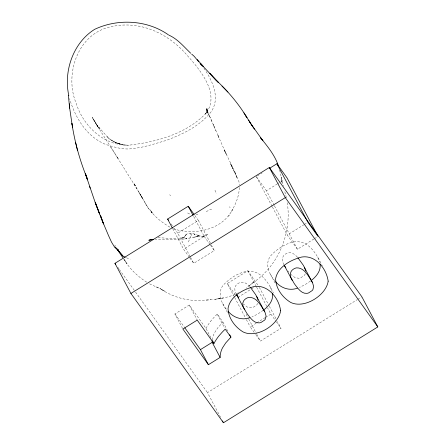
<?xml version="1.0" encoding="UTF-8"?>
<svg xmlns="http://www.w3.org/2000/svg" width="445" height="445" viewBox="0 0 445 445"><rect width="100%" height="100%" fill="white"/><g stroke="black" fill="none" stroke-linecap="round" stroke-linejoin="round"><path stroke-width="0.33" stroke-dasharray="2.23 1.67" d="M207.292 109.548L206.892 113.358L207.292 109.548L207.02 111.929L207.326 110.532L206.619 112.835L207.643 110.349L205.334 114.12C220.915 94.907 200.728 70.616 187.835 56.12C167.793 32.19 136.598 18.34 105.715 28.202C76.351 37.68 64.959 75.962 76.023 102.956C83.182 126.002 103.902 146.027 129.15 145.226L125.001 145.014L125.84 145.12L117.808 143.513L122.737 144.725L115.066 142.394L119.883 144.097L112.635 141.121L117.296 143.284L110.499 139.724L113.825 141.649M191.578 235.611L191.917 233.681M188.446 241.958L191.077 235.038L190.527 233.419M257.722 303.323L257.366 304.046A5.551 3.961 -27.9 0 1 256.609 305.053L253.049 307.389A5.83 4.161 -27.9 0 1 251.325 307.812L247.442 307.156L243.515 304.052M305.281 273.803L304.925 274.521A5.551 3.961 -27.9 0 1 304.169 275.527L300.609 277.869A5.83 4.161 -27.9 0 1 298.89 278.286L295.007 277.63L291.075 274.532M173.244 228.697C193.703 235.767 222.316 230.193 232.557 209.428L231.394 211.62C235.666 204.127 239.343 195.806 239.304 187.034M184.631 238.993L198.848 236.251L193.759 237.146L204.733 236.156L201.485 236.2L196.818 235.372L199.727 236.067C194.459 233.853 187.022 230.21 183.885 237.63L185.888 235.299L184.202 236.773L180.976 238.364L179.847 238.264M206.085 113.186C186.177 134.017 156.212 142.111 128.416 145.231M228.418 216.226L229.576 214.963M210.301 321.702A38.531 27.484 -27.9 0 1 211.247 320.506L213.906 317.474A82.737 59.013 -27.9 0 1 217.232 314.087L222.951 322.074L217.777 327.832L214.462 332.91A27.251 19.435 -27.9 0 0 212.271 339.997M249.233 285.796L253.984 281.863L246.046 288.238M252.838 282.814C278.787 265.537 292.009 232.64 287.22 202.225M263.307 310.299L257.655 314.092L251.881 316.99M310.41 281.112L305.22 284.572L299.446 287.464M272.101 206.413L256.287 176.543L262.177 172.888M190.204 256.721L177.761 233.219L198.381 220.42L194.871 215.513M274.17 205.345L266.427 190.71L277.029 184.13M277.619 183.763L284.099 179.741M189.425 257.355L183.574 249.183L204.194 236.384L193.347 215.892M189.815 257.9L193.714 263.351L214.334 250.552L211.141 244.528M313.909 238.998L297.416 249.239L287.275 235.066L303.768 224.831M304.358 224.464L307.3 222.634M182.556 328.421L174.902 313.959L189.242 305.053L205.974 328.432L211.675 339.19M234.387 296.954L227.262 283.498L247.882 270.699L258.996 286.708M314.498 238.631L317.441 236.807M237.992 297.305L250.952 289.261M251.542 288.894L253.9 287.431M254.151 332.37L250.251 326.919L256.142 323.265M256.732 322.898L264.981 317.774M265.57 317.413L270.872 314.12L267.634 308.007M255.714 334.551L260.392 341.087L281.012 328.288L277.452 321.563M220.57 417.327L207.487 392.618L357.157 299.713M357.741 299.351L361.279 297.154M206.246 211.653L210.352 209.467L211.67 209.345M238.526 292.721C226.049 299.229 211.597 299.952 197.803 300.414C184.241 300.631 170.991 296.014 159.844 288.438L164.8 291.186L159.844 288.438M185.637 235.132L186.772 234.604M217.605 298.929L223.212 297.922L214.323 299.379M158.036 237.647C166.814 238.197 175.68 238.926 184.536 237.697L180.976 238.364M206.246 300.091L210.685 299.741M185.96 238.87L186.961 238.787L173.945 239.805L155.283 239.449M196.05 214.44L197.914 214.596M195.032 234.576L193.998 234.448L196.618 234.788M121.802 144.497L122.737 144.725M126.425 257.788L130.135 259.129M149.603 283.865L160.851 289.005M158.231 287.848L155.049 286.291M187.657 212.977L189.831 214.101M169.862 227.134C163.076 223.045 156.278 218.306 151.472 211.92L152.913 213.722L148.446 208.46L140.72 195.216L146.65 205.479L145.61 203.71L145.854 204.144M146.7 282.169C137.405 276.256 129 268.296 123.677 258.595L127.07 263.829L123.538 258.762M111.723 140.425L107.023 136.721L109.403 139.14L96.771 124.906L99.524 128.321L97.366 125.735L97.922 126.541L92.232 117.219L96.871 125.234L118.309 158.987L115.711 154.955M297.321 257.077C295.157 254.612 292.104 252.198 288.61 252.793A5.49 3.916 -27.9 0 0 287.353 253.116L286.113 253.678A6.953 4.962 -27.9 0 0 285.184 254.267L284.945 254.445A6.058 4.317 -27.9 0 0 283.209 256.314L282.347 258.617L282.542 261.354A19.975 14.246 -27.9 0 0 282.848 262.372L283.971 264.786M249.756 286.597C247.598 284.138 244.539 281.718 241.045 282.319A5.49 3.916 -27.9 0 0 239.794 282.642L238.553 283.204A6.953 4.962 -27.9 0 0 237.624 283.788L237.38 283.971A6.058 4.317 -27.9 0 0 235.644 285.835L234.788 288.137L234.977 290.874A19.975 14.246 -27.9 0 0 235.283 291.892L236.406 294.312M274.788 280.712C268.53 273.803 264.08 261.977 271.912 254.473C277.847 248.61 285.267 243.649 293.567 242.008A19.268 13.739 -27.9 0 1 297.188 241.735C310.326 241.824 317.363 255.869 322.263 265.91M288.226 271.155L288.816 271.917M226.405 309.225C220.564 302.422 216.887 291.086 224.347 283.999C230.288 278.136 237.708 273.169 246.007 271.533A19.268 13.739 -27.9 0 1 249.628 271.261C261.716 271.278 268.886 283.521 273.425 293.027M256.287 176.543L266.427 190.71M229.47 206.741L230.126 207.665M270.872 314.12L275.939 321.207M276.334 321.752L281.012 328.288M204.194 236.384L210.046 244.555M210.435 245.1L214.334 250.552M227.262 283.498L235.455 294.946M171.13 223.952L172.693 226.132M174.251 228.313L177.761 233.219M174.902 313.959L184.475 327.336M117.786 267.273L118.993 268.964M119.399 269.531L135.158 291.547M135.564 292.115L207.487 392.618M203.944 68.23C212.499 80.695 220.92 98.512 210.663 112.463C199.199 126.386 182.328 134.451 165.735 140.598C155.172 143.535 144.714 147.278 133.756 148.391C124.072 150.293 114.51 147.228 105.382 144.325C86.975 136.654 75.889 118.643 70.076 100.353M110.872 147.323L115.594 154.665M96.665 124.85L99.185 128.816M117.374 157.53L137.544 189.815L135.291 185.927M114.804 245.073L115.483 246.168M148.246 208.127L148.446 208.46L146.933 205.918M169.773 194.699L170.452 195.845M94.74 121.402L95.82 123.226M138.3 191.133L140.548 194.982L136.838 188.602M142.261 197.908L140.008 194.07L141.326 196.345M139.324 192.885L142.856 198.96M95.803 123.387L92.788 118.136L94.112 120.478M134.012 183.629L135.642 186.555M274.493 205.952L297.416 249.239M272.423 207.025L287.275 235.066M270.293 274.02L275.399 283.665M259.318 287.314L269.03 305.665M269.353 306.277L276.156 319.115M247.882 270.699L256.298 286.602M256.626 287.214L267.312 307.395M198.381 220.42L210.824 243.921M246.146 314.181L248.416 318.459M248.738 319.071L256.509 333.75M256.832 334.362L260.392 341.087M234.71 297.566L246.046 318.97M246.369 319.582L250.251 326.919M222.734 303.546L227.517 312.585M190.527 257.327L193.714 263.351M222.951 322.074L227.734 331.113M172.727 228.691L183.574 249.183M217.227 314.081L224.569 327.943M189.242 305.053L197.224 320.116M231.528 165.924L230.171 162.892L234.871 172.938L232.668 168.266M214.963 190.249L216.637 193.786M317.797 257.477L319.588 261.96M270.237 286.997L272.029 291.481M218.979 137.638L217.655 134.718L225.509 152.585L224.864 151.283L235.605 173.355L237.341 178.339L234.487 171.926L239.01 181.794L239.265 184.669M207.131 111.066L207.159 112.596L206.997 108.636L207.292 112.791L206.78 109.214L207.815 113.175L206.152 108.163L207.67 111.723L206.007 108.029L218.79 137.216M209.539 116.056L208.738 114.293L212.193 122.097M213.962 126.185L213.066 124.177L215.953 130.708M207.053 110.343L208.332 113.225M279.671 170.107L283.326 186.177M286.391 197.736L284.744 191.5M69.604 98.567L69.921 99.758M206.007 328.438A52.009 37.096 -27.9 0 1 210.279 321.696M207.542 234.482L203.593 236.2L207.542 234.482M151.217 211.436L150.271 209.907L151.951 212.649L151.217 211.436M226.327 154.237L224.208 149.976L226.327 154.237M135.375 185.982L134.129 183.429L135.375 185.982M231.945 166.708L231.506 165.768L232.818 168.583L231.945 166.708M282.013 182.606L281.373 177.104L282.013 182.606"/><path stroke-width="0.67" d="M230.927 337.143L225.754 342.9L222.439 347.973A27.251 19.435 -27.9 0 0 220.147 357.413L208.41 364.7L182.878 329.022L197.224 320.116L213.95 343.495A52.009 37.096 -27.9 0 1 218.256 336.759A38.531 27.484 -27.9 0 1 219.224 335.569L221.883 332.537A82.737 59.013 -27.9 0 1 225.209 329.15L230.927 337.143L229.648 334.729M263.768 309.959C268.73 306.11 273.564 300.314 272.474 293.594M311.328 280.439C316.289 276.59 321.123 270.788 320.038 264.074M172.41 228.09L167.62 219.046L188.241 206.252L194.092 214.423M114.955 263.318L269.336 167.487L361.868 296.787L377.822 326.919L223.44 422.75L130.908 293.45L114.955 263.318L115.761 264.447M269.837 168.132L276.901 163.743L287.042 177.917L318.03 236.44L307.89 222.272L276.901 163.743M130.908 293.45L285.295 197.619L269.336 167.487M208.41 364.7L200.434 349.636L212.165 342.35A27.251 19.435 -27.9 0 1 212.215 340.586M297.399 288.182C289.6 291.102 280.751 288.082 275.639 281.679M249.84 317.702C242.041 320.628 233.186 317.608 228.079 311.205M151.717 239.616L148.802 240.267L151.817 239.621M153.23 239.471L150.026 239.727L152.513 239.532M114.932 246.942L122.976 256.131L125.273 257.238M168.839 35.127C177.689 38.982 183.846 46.736 190.705 53.222M168.321 34.771C147.15 19.93 117.808 18.328 94.585 29.37C73.097 42.848 63.413 71.289 68.814 95.597M191.695 54.106L194.176 56.32L198.809 61.872M115.928 247.815L118.331 250.129L114.554 247.081L111.5 242.097L108.552 235.65L101.493 218.929L95.224 202.236L99.602 213.984L95.814 204.338L85.407 173.728L87.042 178.2C79.928 160.634 74.771 142.361 71.945 123.61L69.681 108.202L68.369 95.475M243.893 112.841L247.003 117.708C238.464 103.529 227.673 90.88 215.564 79.633L218.3 82.397L209.584 73.225L215.263 79.299L212.193 76.017M227.929 92.059L221.999 86.074M211.998 75.8L200.311 63.374L203.549 66.772L197.23 59.513M297.861 257.683L303.251 265.181L312.601 282.864L313.642 286.474L312.902 289.589A5.551 3.961 -27.9 0 1 312.145 290.596L308.591 292.932A5.83 4.161 -27.9 0 1 306.866 293.355C301.732 293.856 298.395 288.939 295.597 285.417A138.339 98.668 -27.9 0 1 294.162 283.404L290.824 277.435A19.975 14.246 -27.9 0 1 290.518 276.423L290.324 273.681L291.186 271.378A6.058 4.317 -27.9 0 1 292.921 269.509L293.166 269.331A6.953 4.962 -27.9 0 1 294.095 268.747L295.33 268.185A5.49 3.916 -27.9 0 1 296.587 267.862C304.552 267.556 308.619 276.545 312.312 282.247M250.301 287.209L255.691 294.707L265.042 312.384L266.077 315.995L265.342 319.109A5.551 3.961 -27.9 0 1 264.586 320.116L261.026 322.458A5.83 4.161 -27.9 0 1 259.302 322.875C254.173 323.376 250.835 318.459 248.032 314.938A138.339 98.668 -27.9 0 1 246.602 312.93L243.265 306.955A19.975 14.246 -27.9 0 1 242.959 305.943L242.764 303.206L243.626 300.903A6.058 4.317 -27.9 0 1 245.356 299.034L245.601 298.856A6.953 4.962 -27.9 0 1 246.53 298.267L247.77 297.705A5.49 3.916 -27.9 0 1 249.022 297.382C256.988 297.082 261.059 306.065 264.753 311.773M200 63.351L201.602 65.243M122.976 256.131L117.213 249.261L119.744 252.877L117.652 249.595M285.295 197.619L377.822 326.919M167.62 219.046L168.399 220.136M184.875 327.893L200.434 349.636M254.423 129.217L251.047 124.022L262.9 140.748L260.675 137.894C267.623 146.477 274.86 155.233 278.42 165.857M238.626 297.861L236.668 294.768L244.644 309.837M285.812 267.784L284.227 265.248L292.204 280.317M122.753 257.638L117.508 249.467M245.429 115.255L252.354 126.046M248.56 120.089L250.741 123.526L249.295 121.24M188.241 206.252L193.024 215.291M212.677 341.087L213.95 343.495M212.165 342.35L220.142 357.418M222.483 420.942L223.44 422.75M304.336 267.184L305.431 270.009M256.776 296.704L257.722 299.018M85.407 173.728L87.442 179.797M89.623 186.516L90.157 188.152M75.622 142.639L77.541 150.644M257.872 299.535L257.983 300.025M71.918 123.493L72.668 127.209L71.945 123.61M305.543 270.499L305.62 270.966M69.248 103.768L69.681 108.202M280.6 310.688C278.742 324.627 257.01 338.74 243.115 331.948C234.91 326.997 228.218 318.025 228.051 308.224C230.282 296.314 243.098 289.417 253.984 286.597A19.268 13.739 -27.9 0 1 257.605 286.324C269.965 286.68 279.132 299.418 280.6 310.688M328.165 281.168C326.302 295.102 304.575 309.219 290.68 302.422C282.469 297.477 275.778 288.505 275.611 278.704C277.847 266.789 290.663 259.897 301.543 257.077A19.268 13.739 -27.9 0 1 305.164 256.804C317.53 257.16 326.691 269.898 328.165 281.168M103.507 223.885L100.509 215.547L103.507 223.885"/></g></svg>
